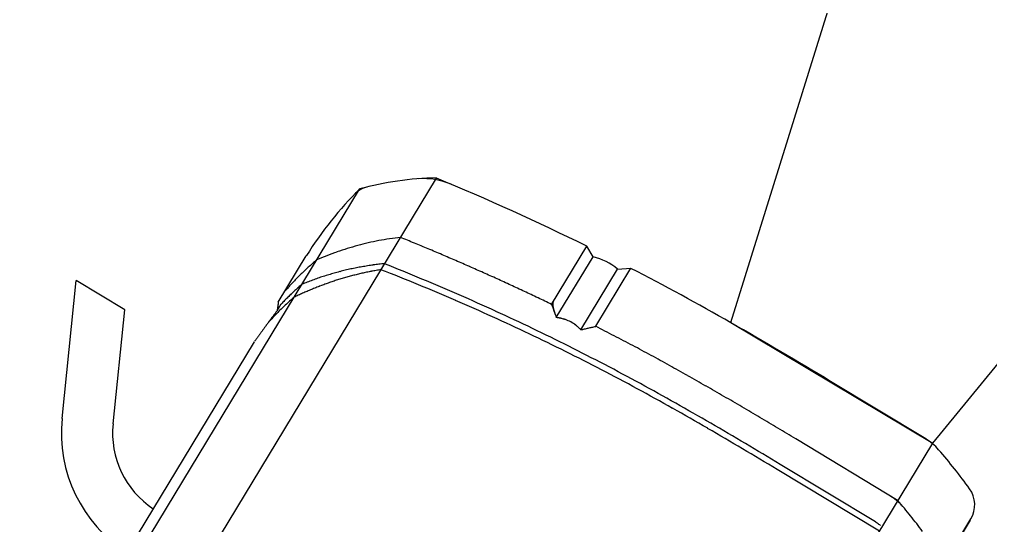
# Model space of a CAD drawing. Header units: metres. Extents: x -81 to 63023, y -186 to 109005.
# Drawn here: x 167.558 to 168.98, y -53.025 to -52.284 of the extents above; entities that cross this region are included whole.
import ezdxf

# ---------------------------------------------------------------- set-up
doc = ezdxf.new("R2010")
doc.units = ezdxf.units.M
doc.linetypes.add('TRATTEGGIATA2', pattern=[0.375, 0.25, -0.125])
for name, color, linetype in [('LIN010CO', 2, 'Continuous'), ('LIN025CO', 7, 'Continuous'), ('LIN035CO', 1, 'Continuous')]:
    doc.layers.add(name, color=color, linetype=linetype)
pattern_1 = [(50, (140.031, 0), (1.821847, -0.15939), [0.1905, -2.0955]), (355, (140.031, 0), (-0.352434, 1.91057), [0.1524, -1.676406]), (100.4514, (140.1828, -0.0133), (1.469412, 1.751178), [0.1619, -1.780902]), (46.1842, (140.031, 0.508), (2.71079, -0.420423), [0.28575, -3.14325]), (96.6356, (140.2568, 0.473), (2.37404, 2.47426), [0.24285, -2.671356]), (351.184, (140.031, 0.508), (2.37404, 2.47426), [0.2286, -2.5146]), (21, (140.285, 0.381), (1.516144, -1.022652), [0.1905, -2.0955]), (326, (140.285, 0.381), (0.61802, 1.84188), [0.1524, -1.6764]), (71.4514, (140.4113, 0.2958), (2.134164, 0.819228), [0.1619, -1.7809]), (37.5, (140.03094, 0), (0.030886, 0.8455504), [0, -1.65608, 0, -1.7018, 0, -1.68275]), (7.5, (140.0309, 0), (0.668197, 1.001806), [0, -0.97028, 0, -1.61798, 0, -0.64135]), (327.5, (139.4645, 0), (1.355906, -0.0572874), [0, -0.635, 0, -1.9812, 0, -2.6289]), (317.5, (139.2105, 0), (1.481292, 0.254265), [0, -0.8255, 0, -1.31572, 0, -1.8669])]

# ---------------------------------------------------------------- blocks, each defined once
blk = doc.blocks.new('scavatore2')
for p, q in [((1.1113, -0.0494), (1.2922, 0.043)), ((1.2947, -0.0399), (1.2922, 0.043)), ((1.1454, -0.1161), (1.2947, -0.0399)), ((0.6923, -0.2446), (1.3588, -0.2245)), ((1.4147, -0.2278), (1.4265, -0.2274)), ((1.4262, -0.2225), (1.5054, -0.2201)), ((0.6691, -0.2613), (1.6301, -0.2323)), ((0.6655, -0.3494), (1.7048, -0.3181)), ((1.6409, -0.56), (1.7405, -0.557)), ((1.7323, -0.5733), (1.7405, -0.557)), ((1.6285, -0.5764), (1.7323, -0.5733)), ((1.6331, -0.6163), (1.7367, -0.6131)), ((1.7367, -0.6131), (1.7483, -0.6288)), ((1.6491, -0.6318), (1.7483, -0.6288)), ((1.7731, -1.1269), (1.7682, -0.9642)), ((1.6227, -1.1436), (1.6174, -0.9688)), ((1.631, -1.1312), (1.6261, -0.9685)), ((1.675, -1.1421), (1.6697, -0.9672)), ((0.6903, -1.1718), (1.7735, -1.1391)), ((1.7085, -1.2461), (-0.5259, -1.3136)), ((0.7235, -1.2758), (1.7107, -1.246))]:
    blk.add_line(p, q)
for centre, radius, start, end in [((1.2056, -0.2341), 0.2074, 117.0491, 180.3505), ((1.2056, -0.2341), 0.1325, 117.0491, 179.5693), ((0.8746, -10.1031), 9.8905, 87.17909, 87.19124), ((0.8629, -10.2904), 10.0781, 87.15339, 87.16531), ((0.8599, -10.2864), 10.0742, 87.12282, 87.13474), ((0.8568, -10.2837), 10.0718, 87.09289, 87.10481), ((0.8538, -10.2804), 10.0686, 87.06261, 87.07453), ((0.85, -10.2763), 10.0647, 87.02789, 87.03981), ((0.8476, -10.273), 10.0615, 87.00166, 87.01358), ((0.8431, -10.269), 10.0577, 86.96279, 86.97471), ((0.8407, -10.2649), 10.0538, 86.93618, 86.9481), ((0.8362, -10.2616), 10.0507, 86.89761, 86.90952), ((0.8331, -10.2568), 10.0461, 86.86651, 86.87842), ((0.8293, -10.2521), 10.0416, 86.83128, 86.8432), ((0.8262, -10.248), 10.0377, 86.80047, 86.81239), ((0.8216, -10.2433), 10.0332, 86.76108, 86.773), ((0.8185, -10.2385), 10.0287, 86.72986, 86.74178), ((0.814, -10.2338), 10.0242, 86.69041, 86.70233), ((0.8044, -10.2271), 10.0181, 86.62417, 86.63196), ((0.7956, -10.2176), 10.0092, 86.56254, 86.57033), ((1.3044, -0.7378), 0.5193, 79.0555, 80.0048), ((0.7856, -10.207), 9.9992, 86.49393, 86.50172), ((0.7756, -10.1964), 9.9892, 86.42518, 86.43298), ((0.7655, -10.1847), 9.9782, 86.35571, 86.3635), ((0.7348, -10.4733), 10.2681, 86.27928, 86.28684), ((0.7232, -10.4601), 10.2558, 86.20256, 86.21012), ((0.7219, -10.2846), 10.0807, 86.1209, 86.12869), ((0.7098, -10.2774), 10.0743, 86.04172, 86.04952), ((0.6762, -10.5722), 10.3708, 85.9613, 85.96886), ((0.6614, -10.5637), 10.3633, 85.86877, 85.87633), ((0.6465, -10.5541), 10.3548, 85.77545, 85.78302), ((0.6327, -10.5421), 10.3439, 85.68692, 85.69448), ((3.6204, -5.2677), 5.5014, 113.6199, 113.6282), ((3.6386, -5.2596), 5.5013, 113.8193, 113.8276), ((3.6569, -5.2525), 5.5022, 114.0146, 114.0228), ((3.675, -5.2433), 5.5012, 114.2181, 114.2264), ((3.6933, -5.2362), 5.5023, 114.4133, 114.4216), ((3.7125, -5.2269), 5.5018, 114.6269, 114.6351), ((3.7317, -5.2188), 5.5025, 114.8362, 114.8444), ((3.7498, -5.2085), 5.5008, 115.0441, 115.0524), ((3.7712, -5.2003), 5.5024, 115.2733, 115.2816), ((3.7274, -5.0568), 5.354, 115.4967, 115.5052), ((3.747, -5.0467), 5.3535, 115.7246, 115.7331), ((3.7677, -5.0367), 5.3534, 115.9624, 115.9709), ((3.7884, -5.0266), 5.3535, 116.2002, 116.2087), ((3.8101, -5.0155), 5.3531, 116.4524, 116.4609), ((3.8308, -5.0054), 5.3534, 116.6903, 116.6987), ((1.3378, -0.687), 0.468, 78.2273, 79.0821), ((1.3841, -0.6467), 0.4292, 80.7323, 81.8202), ((1.3841, -0.6473), 0.4298, 79.6457, 80.7322), ((1.3839, -0.6481), 0.4306, 78.5607, 79.6452), ((1.3832, -0.6518), 0.4344, 77.4853, 78.5604), ((1.5066, -0.26), 0.04, 90.7514, 91.73), ((1.5134, -0.7798), 0.5598, 77.9682, 90.7514), ((1.3051, -0.7341), 0.5156, 78.0998, 79.0559), ((0.6167, -10.5314), 10.3344, 85.58634, 85.59391), ((1.306, -0.7299), 0.5113, 77.1359, 78.1), ((0.6018, -10.5183), 10.3226, 85.49048, 85.49804), ((0.5845, -10.5054), 10.311, 85.38185, 85.38941), ((3.6043, -5.2747), 5.5014, 113.4447, 113.453), ((1.307, -0.7257), 0.507, 76.1634, 77.1358), ((1.308, -0.7213), 0.5024, 75.1816, 76.1627), ((1.3378, -0.687), 0.4681, 77.3726, 78.2274), ((1.3095, -0.7157), 0.4966, 74.1896, 75.1822), ((1.3382, -0.6854), 0.4664, 76.5158, 77.3736), ((1.1716, -0.6859), 0.5248, 57.8544, 58.6176), ((1.3387, -0.6833), 0.4642, 75.6521, 76.514), ((1.1757, -0.6793), 0.517, 57.0795, 57.8542), ((1.3393, -0.6809), 0.4617, 74.7869, 75.6534), ((1.3402, -0.6776), 0.4583, 73.9134, 74.7864), ((1.1865, -0.6358), 0.4875, 53.8576, 54.8378), ((1.3821, -0.6564), 0.4391, 76.4226, 77.486), ((1.3809, -0.6616), 0.4445, 75.3705, 76.4211), ((1.3789, -0.6691), 0.4522, 74.3384, 75.3711), ((1.3768, -0.6768), 0.4602, 73.3227, 74.3375), ((1.2534, -0.6184), 0.4599, 54.2787, 56.2641), ((1.6113, -0.2693), 0.04, 46.8538, 79.1433), ((1.3324, -0.5669), 0.4479, 33.7511, 48.3371), ((1.1815, -0.6704), 0.5064, 56.2896, 57.0805), ((1.1862, -0.6633), 0.4978, 55.4843, 56.2888), ((1.1909, -0.6565), 0.4896, 54.6667, 55.4847), ((1.1896, -0.6314), 0.4821, 52.8667, 53.858), ((1.1956, -0.6236), 0.4723, 51.8564, 52.8682), ((1.2014, -0.6162), 0.463, 50.8239, 51.8561), ((1.2594, -0.61), 0.4495, 52.2458, 54.2772), ((1.266, -0.6016), 0.4389, 50.1665, 52.247), ((1.1919, -0.655), 0.4878, 53.8346, 54.666), ((1.1975, -0.6475), 0.4784, 52.9866, 53.8343), ((1.2028, -0.6404), 0.4695, 52.1246, 52.9884), ((1.207, -0.6349), 0.4627, 51.2483, 52.125), ((1.2071, -0.6091), 0.4538, 49.7698, 50.8229), ((1.2127, -0.6026), 0.4452, 48.6969, 49.7703), ((1.2184, -0.596), 0.4365, 47.6017, 48.6965), ((1.2725, -0.5938), 0.4287, 48.036, 50.166), ((1.214, -0.6263), 0.4516, 50.3483, 51.2464), ((1.2182, -0.6212), 0.445, 49.4369, 50.3484), ((1.224, -0.6145), 0.4361, 48.5073, 49.4373), ((1.224, -0.5899), 0.4282, 46.4867, 47.6026), ((1.2297, -0.5839), 0.42, 45.3481, 46.486), ((1.2795, -0.586), 0.4182, 45.853, 48.0363), ((1.2298, -0.6078), 0.4272, 47.5583, 48.5076), ((1.2349, -0.6022), 0.4196, 46.5909, 47.5574), ((1.2399, -0.597), 0.4124, 45.6083, 46.5918), ((1.2351, -0.5785), 0.4123, 44.19, 45.349), ((1.2407, -0.573), 0.4044, 43.0076, 44.1893), ((1.2461, -0.568), 0.397, 41.8039, 43.0075), ((1.2863, -0.579), 0.4085, 43.6178, 45.8532), ((1.2936, -0.572), 0.3984, 41.3253, 43.6173), ((1.6065, -0.3592), 0.104, 9.9624, 37.1439), ((1.2451, -0.5917), 0.405, 44.607, 45.6083), ((1.2504, -0.5864), 0.3975, 43.5866, 44.6069), ((1.2558, -0.5813), 0.3901, 42.5464, 43.5862), ((1.2518, -0.5629), 0.3894, 40.5763, 41.8035), ((1.2558, -0.5595), 0.3842, 39.3326, 40.5763), ((1.3009, -0.5656), 0.3887, 38.9768, 41.3258), ((1.2609, -0.5766), 0.3832, 41.4884, 42.5467), ((-1.7226, -0.9889), 3.3377, 10.4968, 11.512), ((1.2627, -0.5538), 0.3753, 38.0597, 39.333), ((-1.8266, -0.9932), 3.4505, 10.2274, 11.2092), ((-1.8875, -0.9968), 3.5554, 10.6011, 10.9557), ((-2.072, -1.0054), 3.8388, 6.7072, 10.314), ((-1.8886, -0.997), 3.5565, 10.2469, 10.6012), ((-1.8909, -0.9974), 3.5588, 9.8927, 10.2468), ((-1.7338, -0.991), 3.3491, 9.485, 10.4968), ((-1.8378, -0.9953), 3.4619, 9.2488, 10.2274), ((-1.8931, -0.9978), 3.561, 9.5389, 9.8927), ((-1.8953, -0.9982), 3.5633, 9.1851, 9.5387), ((-1.7444, -0.9927), 3.3598, 8.4764, 9.485), ((-1.845, -0.9965), 3.4693, 8.2724, 9.249), ((-1.8953, -0.9982), 3.5632, 8.8317, 9.1853), ((-1.8977, -0.9986), 3.5657, 8.4784, 8.8318), ((-1.9, -0.9989), 3.568, 8.1253, 8.4784), ((-1.7526, -0.994), 3.3682, 7.4704, 8.4765), ((-1.8514, -0.9974), 3.4758, 7.2976, 8.2723), ((-1.9023, -0.9993), 3.5703, 7.7724, 8.1254), ((-1.9045, -0.9996), 3.5726, 7.4199, 7.7726), ((-1.9044, -0.9996), 3.5725, 7.0671, 7.4198), ((-1.7595, -0.9949), 3.3751, 6.466, 7.4701), ((-1.8563, -0.998), 3.4807, 6.3241, 7.2975), ((4.9565, -3.0918), 4.1717, 142.7758, 142.8111), ((4.8814, -3.3156), 4.253, 139.7653, 139.7685), ((4.9597, -3.0873), 4.1715, 142.8165, 142.8518), ((4.8712, -3.3264), 4.2522, 139.5615, 139.5647), ((4.8636, -3.3372), 4.2534, 139.3819, 139.3851), ((4.856, -3.3453), 4.2529, 139.229, 139.2322), ((4.8457, -3.3562), 4.2523, 139.0251, 139.0283), ((4.8382, -3.3669), 4.2537, 138.8457, 138.8489), ((4.8279, -3.3751), 4.2513, 138.6682, 138.6714), ((4.906, -3.4615), 4.3671, 138.4907, 138.4941), ((4.8101, -3.3967), 4.2523, 138.2848, 138.288), ((4.8026, -3.4075), 4.2539, 138.1057, 138.1089), ((4.7923, -3.4156), 4.2517, 137.9277, 137.9309), ((4.7795, -3.4319), 4.2532, 137.6467, 137.6499), ((4.9634, -3.0825), 4.1715, 142.864, 142.8993), ((4.7692, -3.4401), 4.2511, 137.4685, 137.4717), ((4.7592, -3.4563), 4.2547, 137.2129, 137.2161), ((4.7489, -3.4645), 4.2527, 137.0345, 137.0377), ((4.7334, -3.4782), 4.2508, 136.7539, 136.7571), ((4.7232, -3.4917), 4.2527, 136.5243, 136.5275), ((4.7991, -3.5905), 4.3757, 136.2655, 136.2689), ((4.6976, -3.5189), 4.253, 136.0142, 136.0174), ((4.6821, -3.5326), 4.2514, 135.7332, 135.7364), ((4.6694, -3.5489), 4.2537, 135.4531, 135.4563), ((4.9666, -3.0784), 4.1716, 142.8996, 142.9349), ((4.7373, -3.6477), 4.3714, 135.1515, 135.1545), ((4.6411, -3.5762), 4.2529, 134.917, 134.9202), ((4.6231, -3.5954), 4.2538, 134.5601, 134.5633), ((4.6076, -3.6091), 4.2528, 134.2787, 134.2819), ((4.5895, -3.6255), 4.252, 133.9463, 133.9495), ((4.6368, -3.7115), 4.3467, 133.6053, 133.6087), ((4.5508, -3.6612), 4.2511, 133.2301, 133.2333), ((4.5328, -3.6803), 4.2528, 132.8736, 132.8768), ((4.5121, -3.6996), 4.2529, 132.4901, 132.4933), ((4.9698, -3.0742), 4.1716, 142.9377, 142.973), ((4.4888, -3.7189), 4.2515, 132.0792, 132.0824), ((4.4681, -3.7381), 4.252, 131.6957, 131.6989), ((4.6606, -4.006), 4.5802, 131.2616, 131.2646), ((4.6356, -4.0297), 4.5816, 130.8276, 130.8306), ((4.6047, -4.0507), 4.5774, 130.3601, 130.3631), ((4.574, -4.0803), 4.5804, 129.825, 129.8279), ((4.5433, -4.107), 4.5814, 129.3125, 129.3155), ((4.5096, -4.1339), 4.5811, 128.7715, 128.7745), ((4.4703, -4.1609), 4.5777, 128.1725, 128.1755), ((4.4367, -4.1906), 4.5806, 127.61, 127.613), ((4.4047, -4.2423), 4.6024, 126.8979, 126.9011), ((4.3468, -4.2565), 4.5793, 126.2092, 126.2121), ((4.3019, -4.2923), 4.582, 125.4886, 125.4916), ((4.2454, -4.3257), 4.5768, 124.6676, 124.6706), ((4.2833, -4.4977), 4.7403, 123.8581, 123.8608), ((4.1385, -4.4008), 4.5796, 123.0264, 123.0294), ((4.2792, -4.7633), 4.9609, 122.1045, 122.1073), ((4.1997, -4.8156), 4.9639, 121.0039, 121.0066), ((4.1169, -4.8617), 4.9617, 119.9072, 119.91), ((4.1042, -5.0533), 5.1226, 118.7119, 118.7149), ((3.9153, -5.0012), 4.9881, 117.0936, 117.0966), ((3.9084, -5.2802), 5.235, 115.6321, 115.6349), ((3.7032, -5.2051), 5.0808, 113.9095, 113.9122), ((3.6443, -5.488), 5.3183, 112.0914, 112.0939), ((3.6011, -5.8681), 5.6571, 110.2358, 110.2381), ((3.4051, -5.9527), 5.6727, 108.0799, 108.0822), ((3.3521, -6.5926), 6.2696, 105.80215, 105.80421), ((3.0141, -6.4922), 6.0881, 102.99465, 102.99717), ((2.8489, -7.4192), 6.9641, 99.95277, 99.95438), ((2.496, -7.2584), 6.7523, 97.23632, 97.23792), ((2.1949, -8.4569), 7.9161, 93.97798, 93.97959), ((4.9679, -3.1215), 4.1987, 142.6527, 142.6877), ((1.5734, -0.6041), 0.0617, 25.5554, 26.6784), ((1.5712, -0.6051), 0.0641, 24.4814, 25.5625), ((1.5755, -0.6032), 0.0594, 23.3115, 24.4773), ((1.574, -0.6038), 0.0611, 22.1815, 23.3157), ((4.9714, -3.1174), 4.199, 142.6903, 142.7254), ((1.575, -0.6034), 0.0599, 21.0168, 22.1726), ((1.5747, -0.6035), 0.0603, 19.876, 21.0249), ((5.0071, -3.1486), 4.2463, 142.6524, 142.6559), ((5.0074, -3.1602), 4.2536, 142.5278, 142.531), ((4.9529, -3.0964), 4.1715, 142.7309, 142.7662), ((5.0024, -3.1655), 4.2528, 142.4263, 142.4295), ((4.9974, -3.1735), 4.2538, 142.2969, 142.3001), ((4.9924, -3.1788), 4.2531, 142.1953, 142.1985), ((4.9873, -3.1842), 4.2524, 142.0938, 142.097), ((4.9193, -3.1432), 4.1735, 141.9605, 141.9637), ((4.9774, -3.2002), 4.2544, 141.8351, 141.8383), ((4.9696, -3.2029), 4.25, 141.7379, 141.7412), ((4.9647, -3.2136), 4.2528, 141.581, 141.5842), ((4.9597, -3.2189), 4.2521, 141.4793, 141.4825), ((4.9548, -3.2296), 4.255, 141.3227, 141.3259), ((5.0381, -3.3086), 4.3694, 141.194, 141.1967), ((4.9421, -3.243), 4.2535, 141.0684, 141.0716), ((4.9344, -3.2511), 4.2527, 140.9158, 140.919), ((4.9268, -3.2592), 4.2518, 140.7631, 140.7663), ((4.9219, -3.2672), 4.2531, 140.6341, 140.6373), ((4.9142, -3.2753), 4.2523, 140.4814, 140.4846), ((4.8357, -3.2221), 4.1579, 140.3557, 140.3587), ((4.9015, -3.2887), 4.2511, 140.2267, 140.2299), ((4.8967, -3.2994), 4.2542, 140.0709, 140.0741), ((4.8863, -3.3076), 4.2516, 139.8941, 139.8973), ((1.6575, -0.6015), 0.08, 351.6576, 20.7021), ((1.5763, -0.6029), 0.0585, 18.6837, 19.8784), ((1.5763, -0.603), 0.0586, 17.4965, 18.6784), ((1.5766, -0.6029), 0.0583, 16.3097, 17.4985), ((1.5768, -0.6028), 0.058, 15.1179, 16.3112), ((1.5775, -0.6026), 0.0573, 13.9072, 15.1147), ((1.5786, -0.6024), 0.0562, 355.9067, 13.6549), ((1.5771, -0.6022), 0.0577, 349.4789, 351.2775), ((1.5774, -0.6022), 0.0574, 351.2807, 353.091), ((1.5779, -0.6023), 0.0569, 353.0902, 354.9168), ((1.5783, -0.6023), 0.0564, 354.9216, 356.7616), ((-1.7656, -0.9956), 3.3813, 5.4639, 6.4662), ((-1.862, -0.9986), 3.4864, 5.3525, 6.3242), ((1.5757, -0.6019), 0.0592, 345.9492, 347.6958), ((11.3093, 9.4271), 13.9463, 226.06648, 226.07794), ((1.5766, -0.6021), 0.0582, 347.696, 349.4806), ((11.3183, 9.4179), 13.9459, 226.02508, 226.03654), ((11.3265, 9.4101), 13.946, 225.99023, 226.00169), ((11.3355, 9.4009), 13.9456, 225.94882, 225.96028), ((11.3451, 9.3932), 13.9468, 225.90968, 225.92114), ((11.1615, 9.1891), 13.6724, 225.87901, 225.8907), ((11.171, 9.18), 13.6726, 225.83545, 225.84714), ((11.1791, 9.1716), 13.6722, 225.79839, 225.81008), ((-1.9101, -1.0002), 3.5782, 5.4207, 5.91), ((-2.072, -1.0054), 3.8388, 3.1409, 5.6296), ((-1.9117, -1.0004), 3.5798, 4.9318, 5.4209), ((-1.7695, -0.9959), 3.3851, 4.4629, 5.464), ((-1.8653, -0.9989), 3.4897, 4.3818, 5.3526), ((-1.9135, -1.0005), 3.5817, 4.4427, 4.9315), ((-1.9135, -1.0005), 3.5817, 3.954, 4.4429), ((-1.7734, -0.9963), 3.389, 3.4632, 4.4631), ((-1.8678, -0.9991), 3.4922, 3.4116, 4.3818), ((-1.9135, -1.0005), 3.5816, 3.4651, 3.9539), ((-4.285, -1.1433), 5.905, 2.84155, 3.41542), ((-4.452, -1.1483), 6.0807, 2.80812, 3.36527), ((-3.1496, -1.0728), 4.8198, 3.0708, 3.434), ((-5.1065, -1.1719), 6.8778, 1.73001, 3.14087), ((-4.7471, -1.161), 6.4198, 2.82071, 3.09344), ((-4.4547, -1.1521), 6.0748, 2.28727, 2.8451), ((-4.6321, -1.1575), 6.2611, 2.271, 2.8121), ((-4.7471, -1.161), 6.4198, 2.54822, 2.82094), ((-4.7471, -1.161), 6.4198, 2.27519, 2.54791), ((-4.4572, -1.1522), 6.0773, 1.72983, 2.28743), ((-4.6321, -1.1575), 6.2611, 1.73001, 2.27111), ((-4.7417, -1.1608), 6.4144, 2.00233, 2.27529), ((-4.7525, -1.1612), 6.4252, 1.73012, 2.00262), ((1.5581, -1.1334), 0.0729, 356.8444, 359.2854), ((1.5582, -1.1334), 0.0728, 359.2853, 1.729), ((1.5998, -1.1322), 0.0748, 354.5953, 356.9711), ((1.6, -1.1322), 0.0747, 359.3494, 1.7292), ((1.6, -1.1322), 0.0747, 356.968, 359.3493), ((1.6932, -1.1294), 0.08, 343.9851, 1.73), ((1.558, -1.1334), 0.073, 354.4091, 356.8457), ((0.9489, -0.9308), 0.7562, 342.688, 343.7803), ((1.5988, -1.132), 0.0759, 342.805, 345.1472), ((1.599, -1.132), 0.0757, 345.1445, 347.4936), ((1.5993, -1.1321), 0.0754, 347.4947, 349.8529), ((1.5996, -1.1321), 0.0751, 349.8546, 352.2224), ((1.5997, -1.1322), 0.075, 352.2197, 354.5912), ((1.0014, -0.9308), 0.7997, 338.7597, 343.9851), ((0.9481, -0.9306), 0.757, 341.5968, 342.6879), ((0.9469, -0.9302), 0.7583, 340.5081, 341.5974), ((0.9466, -0.9301), 0.7586, 339.4187, 340.5075), ((1.7095, -1.206), 0.04, 271.73, 338.7597)]:
    blk.add_arc(centre, radius, start, end)
blk.add_point((1.7682, -0.9642))

msp = doc.modelspace()

# ---------------------------------------------------------------- hatches: boundary and pattern name
at = {"layer": 'LIN010CO', "linetype": 'Continuous', "lineweight": 0}
h = msp.add_hatch(dxfattribs=at)
h.set_pattern_fill('AR-CONC', color=256, scale=0.01, style=0)
h.set_pattern_definition(pattern_1)
edge = h.paths.add_edge_path()
edge.add_line((165.5848, -59.0649), (165.3149, -58.909))
edge.add_line((165.3149, -58.909), (165.1559, -58.7025))
edge.add_line((165.1559, -58.7025), (164.981, -58.5753))
edge.add_line((164.981, -58.5753), (164.7903, -58.3529))
edge.add_line((164.7903, -58.3529), (164.7426, -58.194))
edge.add_line((164.7426, -58.194), (164.4405, -57.8603))
edge.add_line((164.4405, -57.8603), (164.2816, -57.765))
edge.add_line((164.2816, -57.765), (163.6718, -57.1079))
edge.add_line((163.6718, -57.1079), (163.4232, -56.6534))
edge.add_line((163.4232, -56.6534), (163.1533, -56.1707))
edge.add_line((163.1533, -56.1707), (163.0752, -55.8158))
edge.add_line((163.0752, -55.8158), (162.855, -55.4892))
edge.add_line((162.855, -55.4892), (162.6487, -55.0689))
edge.add_line((162.6487, -55.0689), (162.4712, -54.6929))
edge.add_line((162.4712, -54.6929), (162.2794, -54.2596))
edge.add_line((162.2794, -54.2596), (162.0797, -53.7753))
edge.add_line((162.0797, -53.7753), (161.9164, -53.3138))
edge.add_line((161.9164, -53.3138), (161.858, -53.0857))
edge.add_line((161.858, -53.0857), (153.3707, -67.7861))
edge.add_arc((147.5486, -64.4246), 6.7229, 310.30757, 330, ccw=False)
edge.add_line((151.8975, -69.5514), (152.5199, -70.2851))
edge.add_line((152.5199, -70.2851), (153.7609, -71.0359))
edge.add_line((153.7609, -71.0359), (155.3775, -72.3416))
edge.add_line((155.3775, -72.3416), (156.4552, -72.7822))
edge.add_line((156.4552, -72.7822), (157.4951, -73.0767))
edge.add_line((157.4951, -73.0767), (165.5848, -59.0649))
edge = h.paths.add_edge_path()
edge.add_line((185.1029, -45.3885), (185.1029, -32.561))
edge.add_line((185.1029, -32.561), (138.2208, -32.561))
edge.add_line((138.2208, -32.561), (138.2208, -71.0487))
edge.add_line((138.2208, -71.0487), (147.6773, -70.8633))
edge.add_line((147.6773, -70.8633), (147.683, -71.1462))
edge.add_arc((147.5486, -64.4246), 6.7229, 271.14576, 330)
edge.add_line((153.3707, -67.7861), (168.2861, -41.9519))
edge.add_line((168.2861, -41.9519), (181.6072, -41.9519))
edge.add_line((181.6072, -41.9519), (181.6072, -45.5821))
edge.add_line((181.6072, -45.5821), (185.1029, -45.3885))
edge = h.paths.add_edge_path()
edge.add_line((185.1029, -36.2258), (185.1029, -32.561))
edge.add_line((185.1029, -32.561), (141.8497, -32.561))
edge.add_line((141.8497, -32.561), (138.2208, -34.2728))
edge.add_line((138.2208, -34.2728), (138.2208, -65.3214))
edge.add_line((138.2208, -65.3214), (148.258, -65.1247))
edge.add_arc((147.5486, -64.4246), 0.9967, 315.3817, 330)
edge.add_line((148.4117, -64.923), (164.9801, -36.2258))
edge.add_line((164.9801, -36.2258), (185.1029, -36.2258))
h = msp.add_hatch(dxfattribs=at)
h.set_pattern_fill('AR-CONC', color=256, scale=0.01, style=0)
h.set_pattern_definition(pattern_1)
edge = h.paths.add_edge_path()
edge.add_line((185.1029, -58.1205), (185.1029, -52.3856))
edge.add_line((185.1029, -52.3856), (169.8783, -53.2284))
edge.add_line((169.8783, -53.2284), (158.1879, -73.4767))
edge.add_line((158.1879, -73.4767), (158.1879, -77.5829))
edge.add_line((158.1879, -77.5829), (151.5056, -77.5829))
edge.add_line((151.5056, -77.5829), (151.5056, -78.1619))
edge.add_line((151.5056, -78.1619), (147.8233, -78.1619))
edge.add_line((147.8233, -78.1619), (138.2208, -78.3667))
edge.add_line((138.2208, -78.3667), (138.2208, -84.0773))
edge.add_line((138.2208, -84.0773), (147.8794, -83.888))
edge.add_line((147.8794, -83.888), (157.2318, -83.888))
edge.add_line((157.2318, -83.888), (157.2318, -83.309))
edge.add_line((157.2318, -83.309), (161.2318, -83.309))
edge.add_line((161.2318, -83.309), (161.2318, -81.3526))
edge.add_line((161.2318, -81.3526), (163.9141, -81.3526))
edge.add_line((163.9141, -81.3526), (163.9141, -75.011))
edge.add_line((163.9141, -75.011), (168.8588, -66.4466))
edge.add_arc((183.0389, -74.6335), 16.3739, 92.93915, 150, ccw=False)
edge.add_line((182.1993, -58.2812), (185.1029, -58.1205))

# ---------------------------------------------------------------- linework, layer by layer
at = {"layer": 'LIN025CO', "linetype": 'TRATTEGGIATA2', "lineweight": 0, "ltscale": 3}
msp.add_arc((183.0389, -74.6335), 22.1, 92.97373, 150.00122, dxfattribs=at)
at = {"layer": 'LIN035CO'}
for points in [[(168.6, -52.7278), (171.9567, -41.9519)], [(168.6, -52.7278), (168.8956, -52.9043), (177.876, -41.9519)]]:
    msp.add_lwpolyline(points, dxfattribs=at)

# ---------------------------------------------------------------- block references
at = {"rotation": 57.09876878106079}
msp.add_blockref('scavatore2', (166.9759, -53.7746), dxfattribs=at)

doc.saveas('drawing.dxf')
